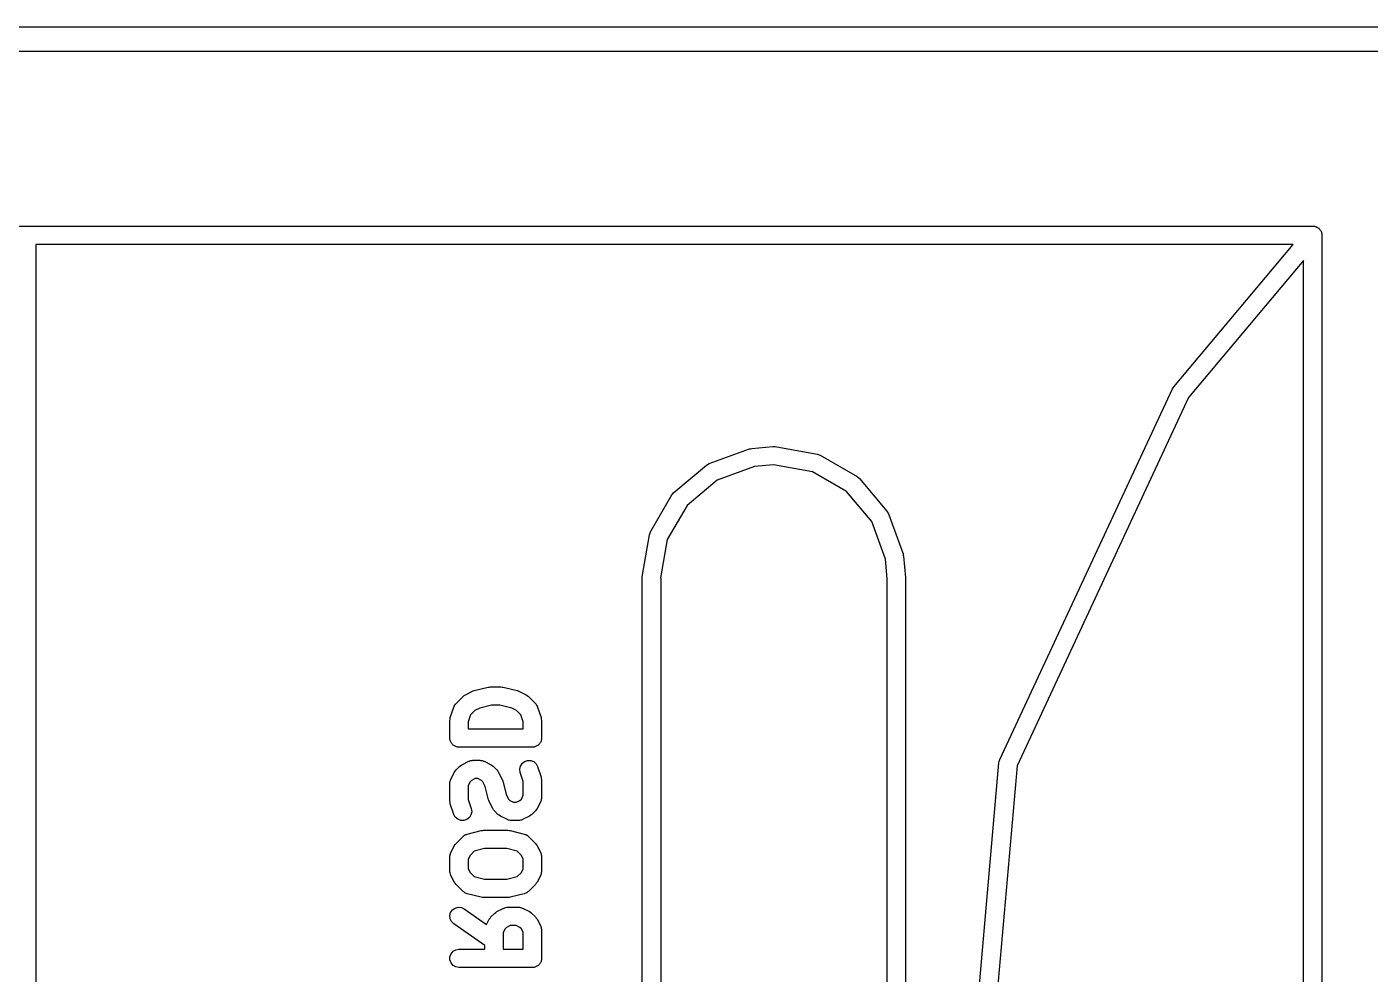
# Model space of a CAD drawing. Extents: x 100 to 214, y -112 to -50.
# Drawn here: x 151.7 to 162.67, y -57.63 to -49.9 of the extents above; entities that cross this region are included whole.
import ezdxf

# ---------------------------------------------------------------- set-up
doc = ezdxf.new("R2010")
doc.units = 0
doc.header["$MEASUREMENT"] = 0
doc.layers.add('BLACK', color=7, linetype='CONTINUOUS')

msp = doc.modelspace()

# ---------------------------------------------------------------- linework, layer by layer
at = {"layer": 'Black'}
for p, q in [((106, -49.9), (208, -49.9)), ((207.991, -50.1), (106.004, -50.1)), ((147.799, -51.5255), (162.201, -51.5255)), ((162.201, -51.5255), (162.207, -51.5266)), ((162.207, -51.5266), (162.214, -51.5266)), ((162.214, -51.5266), (162.22, -51.5289)), ((162.22, -51.5289), (162.227, -51.53)), ((162.227, -51.53), (162.232, -51.5333)), ((162.232, -51.5333), (162.238, -51.5355)), ((162.238, -51.5355), (162.243, -51.5397)), ((162.243, -51.5397), (162.249, -51.543)), ((162.249, -51.543), (162.253, -51.548)), ((162.253, -51.548), (162.258, -51.5523)), ((162.258, -51.5523), (162.259, -51.5536)), ((162.259, -51.5536), (162.262, -51.5579)), ((162.262, -51.5579), (162.266, -51.563)), ((162.266, -51.563), (162.268, -51.5691)), ((162.268, -51.5691), (162.271, -51.5748)), ((162.271, -51.5748), (162.272, -51.5812)), ((162.272, -51.5812), (162.275, -51.5874)), ((162.275, -51.5874), (162.275, -51.594)), ((162.275, -51.594), (162.276, -51.6004)), ((162.276, -51.6004), (162.276, -65.1996)), ((151.775, -51.6753), (151.775, -65.1247)), ((162.04, -51.6753), (151.775, -51.6753)), ((161.066, -52.8363), (162.04, -51.6753)), ((162.126, -51.8063), (161.187, -52.9251)), ((162.126, -64.9619), (162.126, -51.8063)), ((159.644, -55.8795), (161.056, -52.8528)), ((161.056, -52.8528), (161.061, -52.8448)), ((161.061, -52.8448), (161.066, -52.8363)), ((161.187, -52.9251), (159.786, -55.9309)), ((157.273, -53.4624), (157.6, -53.3435)), ((157.6, -53.3435), (157.609, -53.3418)), ((157.609, -53.3418), (157.619, -53.3393)), ((157.619, -53.3393), (157.793, -53.3241)), ((157.793, -53.3241), (157.802, -53.3249)), ((157.802, -53.3249), (157.812, -53.3249)), ((157.812, -53.3249), (158.154, -53.3853)), ((158.154, -53.3853), (158.179, -53.3942)), ((158.179, -53.3942), (158.48, -53.568)), ((156.984, -53.6988), (157.251, -53.4754)), ((157.251, -53.4754), (157.273, -53.4624)), ((157.642, -53.4877), (157.337, -53.5987)), ((157.796, -53.4742), (157.642, -53.4877)), ((158.115, -53.5306), (157.796, -53.4742)), ((157.337, -53.5987), (157.091, -53.8051)), ((158.393, -53.6912), (158.115, -53.5306)), ((158.48, -53.568), (158.48, -53.568)), ((158.48, -53.568), (158.5, -53.5847)), ((158.5, -53.5847), (158.723, -53.851)), ((156.794, -54.0198), (156.968, -53.7188)), ((156.968, -53.7188), (156.984, -53.6988)), ((156.968, -53.7188), (156.968, -53.7188)), ((158.6, -53.9372), (158.393, -53.6912)), ((157.091, -53.8051), (156.93, -54.0832)), ((158.723, -53.851), (158.736, -53.8735)), ((158.711, -54.2421), (158.6, -53.9372)), ((158.736, -53.8735), (158.736, -53.8735)), ((158.736, -53.8735), (158.855, -54.2001)), ((156.725, -54.3865), (156.785, -54.0442)), ((156.785, -54.0442), (156.794, -54.0198)), ((156.93, -54.0832), (156.875, -54.3956)), ((158.725, -54.4028), (158.711, -54.2421)), ((158.855, -54.2001), (158.857, -54.2097)), ((158.857, -54.2097), (158.859, -54.2192)), ((158.859, -54.2192), (158.874, -54.393)), ((156.725, -54.4125), (156.725, -54.3865)), ((156.875, -54.3956), (156.876, -54.3995)), ((156.876, -54.3995), (156.876, -62.3972)), ((158.725, -62.3939), (158.725, -54.4028)), ((158.874, -54.393), (158.874, -54.3963)), ((158.874, -54.3963), (158.875, -54.3995)), ((158.875, -54.3995), (158.875, -62.4005)), ((156.726, -54.4164), (156.725, -54.4125)), ((156.726, -62.4005), (156.726, -54.4164)), ((155.205, -55.4212), (155.262, -55.3641)), ((155.262, -55.3641), (155.272, -55.3572)), ((155.272, -55.3572), (155.281, -55.3501)), ((155.281, -55.3501), (155.338, -55.3215)), ((155.338, -55.3215), (155.346, -55.3192)), ((155.346, -55.3192), (155.354, -55.3158)), ((155.354, -55.3158), (155.468, -55.2873)), ((155.468, -55.2873), (155.477, -55.2866)), ((155.477, -55.2866), (155.486, -55.2851)), ((155.486, -55.2851), (155.572, -55.2851)), ((155.572, -55.2851), (155.581, -55.2866)), ((155.581, -55.2866), (155.59, -55.2873)), ((155.59, -55.2873), (155.704, -55.3158)), ((155.704, -55.3158), (155.712, -55.3192)), ((155.712, -55.3192), (155.719, -55.3215)), ((155.719, -55.3215), (155.777, -55.3501)), ((155.777, -55.3501), (155.786, -55.3572)), ((155.786, -55.3572), (155.796, -55.3641)), ((155.796, -55.3641), (155.853, -55.4212)), ((155.158, -55.5361), (155.187, -55.4505)), ((155.187, -55.4505), (155.189, -55.4467)), ((155.189, -55.4467), (155.19, -55.4425)), ((155.19, -55.4425), (155.195, -55.4353)), ((155.195, -55.4353), (155.199, -55.4276)), ((155.199, -55.4276), (155.202, -55.4247)), ((155.202, -55.4247), (155.205, -55.4212)), ((155.359, -55.4787), (155.323, -55.5146)), ((155.398, -55.4592), (155.359, -55.4787)), ((155.495, -55.4349), (155.398, -55.4592)), ((155.563, -55.4349), (155.495, -55.4349)), ((155.66, -55.4592), (155.563, -55.4349)), ((155.699, -55.4787), (155.66, -55.4592)), ((155.735, -55.5146), (155.699, -55.4787)), ((155.853, -55.4212), (155.856, -55.4247)), ((155.856, -55.4247), (155.859, -55.4276)), ((155.859, -55.4276), (155.863, -55.4353)), ((155.863, -55.4353), (155.868, -55.4425)), ((155.868, -55.4425), (155.869, -55.4467)), ((155.869, -55.4467), (155.871, -55.4505)), ((155.871, -55.4505), (155.9, -55.5361)), ((155.154, -55.5598), (155.156, -55.548)), ((155.154, -55.7025), (155.154, -55.5598)), ((155.156, -55.548), (155.158, -55.5361)), ((155.323, -55.5146), (155.304, -55.572)), ((155.304, -55.572), (155.304, -55.6276)), ((155.754, -55.572), (155.735, -55.5146)), ((155.754, -55.6276), (155.754, -55.572)), ((155.9, -55.5361), (155.901, -55.548)), ((155.901, -55.548), (155.904, -55.5598)), ((155.904, -55.5598), (155.904, -55.7025)), ((155.155, -55.709), (155.154, -55.7025)), ((155.155, -55.7155), (155.155, -55.709)), ((155.158, -55.7217), (155.155, -55.7155)), ((155.304, -55.6276), (155.754, -55.6276)), ((155.902, -55.7155), (155.9, -55.7217)), ((155.904, -55.7025), (155.902, -55.709)), ((155.902, -55.709), (155.902, -55.7155)), ((155.159, -55.7281), (155.158, -55.7217)), ((155.162, -55.7338), (155.159, -55.7281)), ((155.164, -55.74), (155.162, -55.7338)), ((155.169, -55.745), (155.164, -55.74)), ((155.172, -55.7507), (155.169, -55.745)), ((155.177, -55.7549), (155.172, -55.7507)), ((155.181, -55.7599), (155.177, -55.7549)), ((155.187, -55.7632), (155.181, -55.7599)), ((155.192, -55.7674), (155.187, -55.7632)), ((155.198, -55.7697), (155.192, -55.7674)), ((155.204, -55.7729), (155.198, -55.7697)), ((155.21, -55.7741), (155.204, -55.7729)), ((155.216, -55.7763), (155.21, -55.7741)), ((155.223, -55.7763), (155.216, -55.7763)), ((155.229, -55.7774), (155.223, -55.7763)), ((155.829, -55.7774), (155.229, -55.7774)), ((155.835, -55.7763), (155.829, -55.7774)), ((155.842, -55.7763), (155.835, -55.7763)), ((155.848, -55.7741), (155.842, -55.7763)), ((155.854, -55.7729), (155.848, -55.7741)), ((155.86, -55.7697), (155.854, -55.7729)), ((155.866, -55.7674), (155.86, -55.7697)), ((155.871, -55.7632), (155.866, -55.7674)), ((155.877, -55.7599), (155.871, -55.7632)), ((155.881, -55.7549), (155.877, -55.7599)), ((155.886, -55.7507), (155.881, -55.7549)), ((155.889, -55.745), (155.886, -55.7507)), ((155.894, -55.74), (155.889, -55.745)), ((155.896, -55.7338), (155.894, -55.74)), ((155.899, -55.7281), (155.896, -55.7338)), ((155.9, -55.7217), (155.899, -55.7281)), ((155.205, -55.9635), (155.233, -55.935)), ((155.233, -55.935), (155.243, -55.9281)), ((155.243, -55.9281), (155.253, -55.9209)), ((155.253, -55.9209), (155.31, -55.8924)), ((155.31, -55.8924), (155.314, -55.8912)), ((155.314, -55.8912), (155.318, -55.889)), ((155.318, -55.889), (155.326, -55.8875)), ((155.326, -55.8875), (155.335, -55.885)), ((155.335, -55.885), (155.339, -55.8852)), ((155.339, -55.8852), (155.343, -55.8845)), ((155.343, -55.8845), (155.4, -55.8845)), ((155.4, -55.8845), (155.405, -55.8852)), ((155.405, -55.8852), (155.409, -55.885)), ((155.409, -55.885), (155.417, -55.8875)), ((155.417, -55.8875), (155.426, -55.889)), ((155.426, -55.889), (155.43, -55.8912)), ((155.43, -55.8912), (155.434, -55.8924)), ((155.434, -55.8924), (155.491, -55.9209)), ((155.491, -55.9209), (155.501, -55.9281)), ((155.501, -55.9281), (155.511, -55.935)), ((155.511, -55.935), (155.539, -55.9635)), ((155.725, -55.9574), (155.73, -55.9319)), ((155.73, -55.9319), (155.744, -55.9097)), ((155.744, -55.9097), (155.764, -55.8935)), ((155.764, -55.8935), (155.789, -55.8853)), ((155.789, -55.8853), (155.815, -55.886)), ((155.815, -55.886), (155.839, -55.8956)), ((155.839, -55.8956), (155.859, -55.9128)), ((155.859, -55.9128), (155.871, -55.9357)), ((155.871, -55.9357), (155.9, -56.0214)), ((159.346, -59.2316), (159.637, -55.9047)), ((159.786, -55.9309), (159.497, -59.2315)), ((159.637, -55.9047), (159.64, -55.8956)), ((159.64, -55.8956), (159.644, -55.8795)), ((155.157, -56.0566), (155.159, -56.048)), ((155.159, -56.048), (155.161, -56.0442)), ((155.161, -56.0442), (155.162, -56.0401)), ((155.162, -56.0401), (155.191, -55.983)), ((155.191, -55.983), (155.198, -55.9734)), ((155.198, -55.9734), (155.205, -55.9635)), ((155.361, -56.0344), (155.331, -56.0495)), ((155.383, -56.0344), (155.361, -56.0344)), ((155.413, -56.0495), (155.383, -56.0344)), ((155.539, -55.9635), (155.546, -55.9734)), ((155.546, -55.9734), (155.553, -55.983)), ((155.553, -55.983), (155.582, -56.0401)), ((155.582, -56.0401), (155.584, -56.0479)), ((155.584, -56.0479), (155.587, -56.0554)), ((155.729, -55.9831), (155.725, -55.9574)), ((155.754, -56.0572), (155.729, -55.9831)), ((155.9, -56.0214), (155.901, -56.0332)), ((155.901, -56.0332), (155.904, -56.0451)), ((155.904, -56.0451), (155.904, -56.1878)), ((155.154, -56.0736), (155.155, -56.0693)), ((155.154, -56.2163), (155.154, -56.0736)), ((155.155, -56.065), (155.157, -56.0566)), ((155.155, -56.0693), (155.155, -56.065)), ((155.319, -56.0609), (155.304, -56.0913)), ((155.304, -56.0913), (155.304, -56.2042)), ((155.331, -56.0495), (155.319, -56.0609)), ((155.425, -56.0609), (155.413, -56.0495)), ((155.444, -56.0998), (155.425, -56.0609)), ((155.471, -56.206), (155.444, -56.0998)), ((155.587, -56.0554), (155.614, -56.1616)), ((155.754, -56.1701), (155.754, -56.0572)), ((155.156, -56.2281), (155.154, -56.2163)), ((155.158, -56.24), (155.156, -56.2281)), ((155.187, -56.3257), (155.158, -56.24)), ((155.304, -56.2042), (155.329, -56.2783)), ((155.474, -56.2134), (155.471, -56.206)), ((155.476, -56.2213), (155.474, -56.2134)), ((155.505, -56.2784), (155.476, -56.2213)), ((155.614, -56.1616), (155.633, -56.2005)), ((155.633, -56.2005), (155.645, -56.2118)), ((155.645, -56.2118), (155.675, -56.227)), ((155.675, -56.227), (155.697, -56.227)), ((155.697, -56.227), (155.727, -56.2118)), ((155.727, -56.2118), (155.739, -56.2005)), ((155.739, -56.2005), (155.754, -56.1701)), ((155.896, -56.2213), (155.867, -56.2784)), ((155.897, -56.2171), (155.896, -56.2213)), ((155.899, -56.2134), (155.897, -56.2171)), ((155.901, -56.2048), (155.899, -56.2134)), ((155.903, -56.1963), (155.901, -56.2048)), ((155.904, -56.1878), (155.903, -56.192)), ((155.903, -56.192), (155.903, -56.1963)), ((155.199, -56.3485), (155.187, -56.3257)), ((155.219, -56.3658), (155.199, -56.3485)), ((155.243, -56.3754), (155.219, -56.3658)), ((155.269, -56.3761), (155.243, -56.3754)), ((155.293, -56.3679), (155.269, -56.3761)), ((155.314, -56.3517), (155.293, -56.3679)), ((155.327, -56.3295), (155.314, -56.3517)), ((155.333, -56.304), (155.327, -56.3295)), ((155.329, -56.2783), (155.333, -56.304)), ((155.512, -56.288), (155.505, -56.2784)), ((155.519, -56.2979), (155.512, -56.288)), ((155.547, -56.3264), (155.519, -56.2979)), ((155.557, -56.3333), (155.547, -56.3264)), ((155.567, -56.3404), (155.557, -56.3333)), ((155.624, -56.369), (155.567, -56.3404)), ((155.628, -56.3702), (155.624, -56.369)), ((155.632, -56.3724), (155.628, -56.3702)), ((155.64, -56.3739), (155.632, -56.3724)), ((155.649, -56.3764), (155.64, -56.3739)), ((155.653, -56.3761), (155.649, -56.3764)), ((155.657, -56.3769), (155.653, -56.3761)), ((155.714, -56.3769), (155.657, -56.3769)), ((155.719, -56.3761), (155.714, -56.3769)), ((155.723, -56.3764), (155.719, -56.3761)), ((155.731, -56.3739), (155.723, -56.3764)), ((155.74, -56.3724), (155.731, -56.3739)), ((155.744, -56.3702), (155.74, -56.3724)), ((155.748, -56.369), (155.744, -56.3702)), ((155.805, -56.3404), (155.748, -56.369)), ((155.815, -56.3333), (155.805, -56.3404)), ((155.825, -56.3264), (155.815, -56.3333)), ((155.853, -56.2979), (155.825, -56.3264)), ((155.86, -56.288), (155.853, -56.2979)), ((155.867, -56.2784), (155.86, -56.288)), ((155.29, -56.4891), (155.297, -56.4862)), ((155.297, -56.4862), (155.411, -56.4576)), ((155.411, -56.4576), (155.42, -56.457)), ((155.42, -56.457), (155.429, -56.4554)), ((155.429, -56.4554), (155.629, -56.4554)), ((155.629, -56.4554), (155.638, -56.457)), ((155.638, -56.457), (155.647, -56.4576)), ((155.647, -56.4576), (155.761, -56.4862)), ((155.761, -56.4862), (155.768, -56.4891)), ((155.162, -56.6395), (155.191, -56.5824)), ((155.191, -56.5824), (155.198, -56.5728)), ((155.198, -56.5728), (155.205, -56.563)), ((155.205, -56.563), (155.262, -56.5059)), ((155.262, -56.5059), (155.268, -56.5018)), ((155.268, -56.5018), (155.273, -56.4968)), ((155.273, -56.4968), (155.278, -56.4944)), ((155.278, -56.4944), (155.283, -56.491)), ((155.283, -56.491), (155.29, -56.4891)), ((155.768, -56.4891), (155.775, -56.491)), ((155.775, -56.491), (155.78, -56.4944)), ((155.78, -56.4944), (155.785, -56.4968)), ((155.785, -56.4968), (155.79, -56.5018)), ((155.79, -56.5018), (155.796, -56.5059)), ((155.796, -56.5059), (155.853, -56.563)), ((155.853, -56.563), (155.86, -56.5728)), ((155.86, -56.5728), (155.867, -56.5824)), ((155.867, -56.5824), (155.896, -56.6395)), ((155.154, -56.673), (155.155, -56.6688)), ((155.154, -56.7872), (155.154, -56.673)), ((155.155, -56.6645), (155.157, -56.6561)), ((155.155, -56.6688), (155.155, -56.6645)), ((155.157, -56.6561), (155.159, -56.6474)), ((155.159, -56.6474), (155.161, -56.6437)), ((155.161, -56.6437), (155.162, -56.6395)), ((155.319, -56.6603), (155.304, -56.6907)), ((155.304, -56.6907), (155.304, -56.7695)), ((155.353, -56.6265), (155.319, -56.6603)), ((155.438, -56.6052), (155.353, -56.6265)), ((155.62, -56.6052), (155.438, -56.6052)), ((155.705, -56.6265), (155.62, -56.6052)), ((155.739, -56.6603), (155.705, -56.6265)), ((155.754, -56.6907), (155.739, -56.6603)), ((155.754, -56.7695), (155.754, -56.6907)), ((155.896, -56.6395), (155.897, -56.6437)), ((155.897, -56.6437), (155.899, -56.6474)), ((155.899, -56.6474), (155.901, -56.6561)), ((155.901, -56.6561), (155.903, -56.6645)), ((155.903, -56.6645), (155.903, -56.6688)), ((155.903, -56.6688), (155.904, -56.673)), ((155.904, -56.673), (155.904, -56.7872)), ((155.155, -56.7915), (155.154, -56.7872)), ((155.155, -56.7958), (155.155, -56.7915)), ((155.157, -56.8042), (155.155, -56.7958)), ((155.159, -56.8128), (155.157, -56.8042)), ((155.161, -56.8166), (155.159, -56.8128)), ((155.162, -56.8207), (155.161, -56.8166)), ((155.304, -56.7695), (155.319, -56.7999)), ((155.319, -56.7999), (155.353, -56.8337)), ((155.705, -56.8337), (155.739, -56.7999)), ((155.739, -56.7999), (155.754, -56.7695)), ((155.897, -56.8166), (155.896, -56.8207)), ((155.899, -56.8128), (155.897, -56.8166)), ((155.901, -56.8042), (155.899, -56.8128)), ((155.903, -56.7958), (155.901, -56.8042)), ((155.904, -56.7872), (155.903, -56.7915)), ((155.903, -56.7915), (155.903, -56.7958)), ((155.191, -56.8778), (155.162, -56.8207)), ((155.198, -56.8875), (155.191, -56.8778)), ((155.205, -56.8973), (155.198, -56.8875)), ((155.262, -56.9544), (155.205, -56.8973)), ((155.353, -56.8337), (155.438, -56.855)), ((155.438, -56.855), (155.62, -56.855)), ((155.62, -56.855), (155.705, -56.8337)), ((155.853, -56.8973), (155.796, -56.9544)), ((155.86, -56.8875), (155.853, -56.8973)), ((155.867, -56.8778), (155.86, -56.8875)), ((155.896, -56.8207), (155.867, -56.8778)), ((155.268, -56.9585), (155.262, -56.9544)), ((155.273, -56.9635), (155.268, -56.9585)), ((155.278, -56.9659), (155.273, -56.9635)), ((155.283, -56.9693), (155.278, -56.9659)), ((155.29, -56.9712), (155.283, -56.9693)), ((155.297, -56.9741), (155.29, -56.9712)), ((155.411, -57.0026), (155.297, -56.9741)), ((155.42, -57.0033), (155.411, -57.0026)), ((155.429, -57.0049), (155.42, -57.0033)), ((155.629, -57.0049), (155.429, -57.0049)), ((155.638, -57.0033), (155.629, -57.0049)), ((155.647, -57.0026), (155.638, -57.0033)), ((155.761, -56.9741), (155.647, -57.0026)), ((155.768, -56.9712), (155.761, -56.9741)), ((155.775, -56.9693), (155.768, -56.9712)), ((155.78, -56.9659), (155.775, -56.9693)), ((155.785, -56.9635), (155.78, -56.9659)), ((155.79, -56.9585), (155.785, -56.9635)), ((155.796, -56.9544), (155.79, -56.9585)), ((155.155, -57.1518), (155.161, -57.1266)), ((155.161, -57.1266), (155.176, -57.1053)), ((155.176, -57.1053), (155.198, -57.0904)), ((155.198, -57.0904), (155.223, -57.0837)), ((155.223, -57.0837), (155.249, -57.0859)), ((155.249, -57.0859), (155.272, -57.0969)), ((155.272, -57.0969), (155.455, -57.2247)), ((155.49, -57.1624), (155.519, -57.1339)), ((155.519, -57.1339), (155.529, -57.127)), ((155.529, -57.127), (155.538, -57.1198)), ((155.538, -57.1198), (155.595, -57.0913)), ((155.595, -57.0913), (155.599, -57.09)), ((155.599, -57.09), (155.603, -57.0879)), ((155.603, -57.0879), (155.612, -57.0864)), ((155.612, -57.0864), (155.62, -57.0839)), ((155.62, -57.0839), (155.625, -57.0841)), ((155.625, -57.0841), (155.629, -57.0834)), ((155.629, -57.0834), (155.714, -57.0834)), ((155.714, -57.0834), (155.719, -57.0841)), ((155.719, -57.0841), (155.723, -57.0839)), ((155.723, -57.0839), (155.731, -57.0864)), ((155.731, -57.0864), (155.74, -57.0879)), ((155.74, -57.0879), (155.744, -57.0901)), ((155.744, -57.0901), (155.748, -57.0913)), ((155.748, -57.0913), (155.805, -57.1198)), ((155.805, -57.1198), (155.815, -57.127)), ((155.815, -57.127), (155.825, -57.1339)), ((155.825, -57.1339), (155.853, -57.1624)), ((155.157, -57.1777), (155.155, -57.1518)), ((155.168, -57.2013), (155.157, -57.1777)), ((155.186, -57.2197), (155.168, -57.2013)), ((155.44, -57.3971), (155.186, -57.2197)), ((155.455, -57.2247), (155.476, -57.1819)), ((155.476, -57.1819), (155.483, -57.1722)), ((155.483, -57.1722), (155.49, -57.1624)), ((155.616, -57.2484), (155.605, -57.2598)), ((155.647, -57.2332), (155.616, -57.2484)), ((155.697, -57.2332), (155.647, -57.2332)), ((155.727, -57.2484), (155.697, -57.2332)), ((155.739, -57.2598), (155.727, -57.2484)), ((155.853, -57.1624), (155.86, -57.1722)), ((155.86, -57.1722), (155.867, -57.1819)), ((155.867, -57.1819), (155.896, -57.239)), ((155.896, -57.239), (155.897, -57.2431)), ((155.897, -57.2431), (155.899, -57.2469)), ((155.899, -57.2469), (155.901, -57.2555)), ((155.901, -57.2555), (155.903, -57.2639)), ((155.605, -57.2598), (155.59, -57.2902)), ((155.59, -57.2902), (155.59, -57.4259)), ((155.754, -57.2902), (155.739, -57.2598)), ((155.754, -57.4259), (155.754, -57.2902)), ((155.903, -57.2639), (155.903, -57.2682)), ((155.903, -57.2682), (155.904, -57.2725)), ((155.904, -57.2725), (155.904, -57.5008)), ((155.155, -57.4878), (155.164, -57.4634)), ((155.164, -57.4634), (155.181, -57.4434)), ((155.181, -57.4434), (155.204, -57.4304)), ((155.204, -57.4304), (155.229, -57.4259)), ((155.229, -57.4259), (155.44, -57.4259)), ((155.44, -57.4259), (155.44, -57.3971)), ((155.59, -57.4259), (155.754, -57.4259)), ((155.155, -57.5139), (155.155, -57.4878)), ((155.164, -57.5383), (155.155, -57.5139)), ((155.181, -57.5582), (155.164, -57.5383)), ((155.204, -57.5713), (155.181, -57.5582)), ((155.229, -57.5758), (155.204, -57.5713)), ((155.829, -57.5758), (155.229, -57.5758)), ((155.835, -57.5746), (155.829, -57.5758)), ((155.842, -57.5746), (155.835, -57.5746)), ((155.848, -57.5724), (155.842, -57.5746)), ((155.854, -57.5713), (155.848, -57.5724)), ((155.86, -57.568), (155.854, -57.5713)), ((155.866, -57.5657), (155.86, -57.568)), ((155.871, -57.5615), (155.866, -57.5657)), ((155.877, -57.5582), (155.871, -57.5615)), ((155.881, -57.5532), (155.877, -57.5582)), ((155.886, -57.549), (155.881, -57.5532)), ((155.889, -57.5433), (155.886, -57.549)), ((155.894, -57.5383), (155.889, -57.5433)), ((155.896, -57.5321), (155.894, -57.5383)), ((155.899, -57.5265), (155.896, -57.5321)), ((155.9, -57.52), (155.899, -57.5265)), ((155.902, -57.5139), (155.9, -57.52)), ((155.904, -57.5008), (155.902, -57.5073)), ((155.902, -57.5073), (155.902, -57.5139))]:
    msp.add_line(p, q, dxfattribs=at)

doc.saveas('drawing.dxf')
